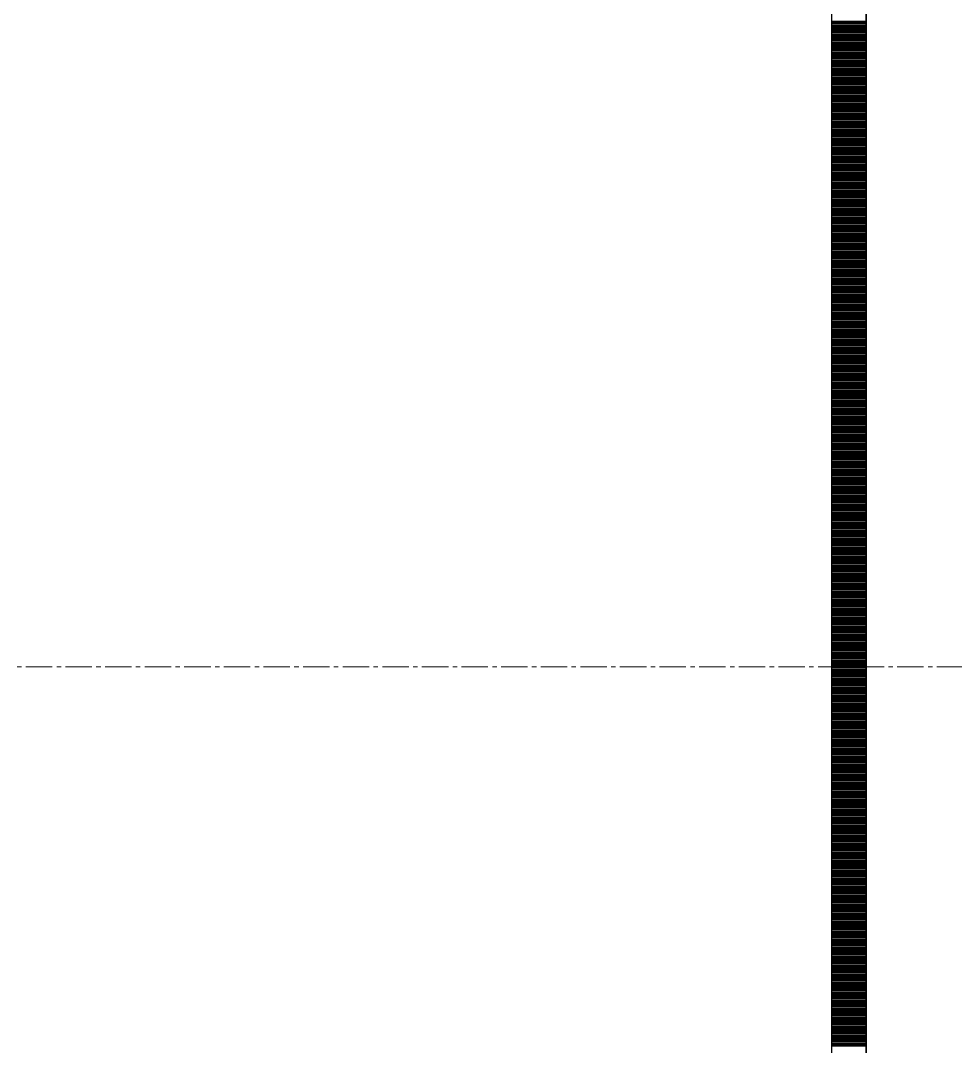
# Model space of a CAD drawing. Header units: millimetres. Extents: x -231292 to 573618, y -153144 to 564035.
# Drawn here: x 7963 to 8638, y 254993 to 255733 of the extents above; entities that cross this region are included whole.
import ezdxf

# ---------------------------------------------------------------- set-up
doc = ezdxf.new("R2010")
doc.units = ezdxf.units.MM
doc.linetypes.add('CENTER2', pattern=[28.575, 19.05, -3.175, 3.175, -3.175])
doc.layers.get('0').update_dxf_attribs({"color": 250})
for name, color, linetype, lineweight in [('АР_Тонкая', 250, 'Continuous', 5), ('АР_Штриховка', 250, 'Continuous', 0), ('РД_Оси_100', 250, 'Continuous', 0)]:
    doc.layers.add(name, color=color, linetype=linetype, lineweight=lineweight)

# ---------------------------------------------------------------- blocks, each defined once
blk = doc.blocks.new('оси_рен')
at = {"layer": 'РД_Оси_100', "color": 251, "linetype": 'CENTER2', "true_color": 0x636466}
blk.add_line((1241712.916, 204613.25), (1189697.958, 204613.25), dxfattribs=at)

msp = doc.modelspace()

# ---------------------------------------------------------------- linework, layer by layer
at = {"layer": 'АР_Тонкая', "color": 18, "linetype": 'Continuous', "lineweight": 25, "true_color": 0x000000}
for p, q in [((8548.243, 263866.253), (8548.243, 187666.253)), ((8573.243, 263866.253), (8573.243, 187666.253)), ((8573.243, 187666.253), (8573.243, 263866.253))]:
    msp.add_line(p, q, dxfattribs=at)
at = {"layer": 'АР_Штриховка', "color": 18, "linetype": 'Continuous', "lineweight": 25, "true_color": 0x000000}
for p, q in [((8548.243, 255732.002), (8573.243, 255732.002)), ((8548.243, 255731.002), (8573.243, 255731.002)), ((8548.243, 255730.002), (8573.243, 255730.002)), ((8548.243, 255729.002), (8573.243, 255729.002)), ((8548.243, 255728.002), (8573.243, 255728.002)), ((8548.243, 255727.002), (8573.243, 255727.002)), ((8548.243, 255726.002), (8573.243, 255726.002)), ((8548.243, 255725.002), (8573.243, 255725.002)), ((8548.243, 255724.002), (8573.243, 255724.002)), ((8548.243, 255723.002), (8573.243, 255723.002)), ((8548.243, 255722.002), (8573.243, 255722.002)), ((8548.243, 255721.002), (8573.243, 255721.002)), ((8548.243, 255720.002), (8573.243, 255720.002)), ((8548.243, 255719.002), (8573.243, 255719.002)), ((8548.243, 255718.002), (8573.243, 255718.002)), ((8548.243, 255717.002), (8573.243, 255717.002)), ((8548.243, 255716.002), (8573.243, 255716.002)), ((8548.243, 255715.002), (8573.243, 255715.002)), ((8548.243, 255714.002), (8573.243, 255714.002)), ((8548.243, 255713.002), (8573.243, 255713.002)), ((8548.243, 255712.002), (8573.243, 255712.002)), ((8548.243, 255711.002), (8573.243, 255711.002)), ((8548.243, 255710.002), (8573.243, 255710.002)), ((8548.243, 255709.002), (8573.243, 255709.002)), ((8548.243, 255708.002), (8573.243, 255708.002)), ((8548.243, 255707.002), (8573.243, 255707.002)), ((8548.243, 255706.002), (8573.243, 255706.002)), ((8548.243, 255705.002), (8573.243, 255705.002)), ((8548.243, 255704.002), (8573.243, 255704.002)), ((8548.243, 255703.002), (8573.243, 255703.002)), ((8548.243, 255702.002), (8573.243, 255702.002)), ((8548.243, 255701.002), (8573.243, 255701.002)), ((8548.243, 255700.002), (8573.243, 255700.002)), ((8548.243, 255699.002), (8573.243, 255699.002)), ((8548.243, 255698.002), (8573.243, 255698.002)), ((8548.243, 255697.002), (8573.243, 255697.002)), ((8548.243, 255696.002), (8573.243, 255696.002)), ((8548.243, 255695.002), (8573.243, 255695.002)), ((8548.243, 255694.002), (8573.243, 255694.002)), ((8548.243, 255693.002), (8573.243, 255693.002)), ((8548.243, 255692.002), (8573.243, 255692.002)), ((8548.243, 255691.002), (8573.243, 255691.002)), ((8548.243, 255690.002), (8573.243, 255690.002)), ((8548.243, 255689.002), (8573.243, 255689.002)), ((8548.243, 255688.002), (8573.243, 255688.002)), ((8548.243, 255687.002), (8573.243, 255687.002)), ((8548.243, 255686.002), (8573.243, 255686.002)), ((8548.243, 255685.002), (8573.243, 255685.002)), ((8548.243, 255684.002), (8573.243, 255684.002)), ((8548.243, 255683.002), (8573.243, 255683.002)), ((8548.243, 255682.002), (8573.243, 255682.002)), ((8548.243, 255681.002), (8573.243, 255681.002)), ((8548.243, 255680.002), (8573.243, 255680.002)), ((8548.243, 255679.002), (8573.243, 255679.002)), ((8548.243, 255678.002), (8573.243, 255678.002)), ((8548.243, 255677.002), (8573.243, 255677.002)), ((8548.243, 255676.002), (8573.243, 255676.002)), ((8548.243, 255675.002), (8573.243, 255675.002)), ((8548.243, 255674.002), (8573.243, 255674.002)), ((8548.243, 255673.002), (8573.243, 255673.002)), ((8548.243, 255672.002), (8573.243, 255672.002)), ((8548.243, 255671.002), (8573.243, 255671.002)), ((8548.243, 255670.002), (8573.243, 255670.002)), ((8548.243, 255669.002), (8573.243, 255669.002)), ((8548.243, 255668.002), (8573.243, 255668.002)), ((8548.243, 255667.002), (8573.243, 255667.002)), ((8548.243, 255666.002), (8573.243, 255666.002)), ((8548.243, 255665.002), (8573.243, 255665.002)), ((8548.243, 255664.002), (8573.243, 255664.002)), ((8548.243, 255663.002), (8573.243, 255663.002)), ((8548.243, 255662.002), (8573.243, 255662.002)), ((8548.243, 255661.002), (8573.243, 255661.002)), ((8548.243, 255660.002), (8573.243, 255660.002)), ((8548.243, 255659.002), (8573.243, 255659.002)), ((8548.243, 255658.002), (8573.243, 255658.002)), ((8548.243, 255657.002), (8573.243, 255657.002)), ((8548.243, 255656.002), (8573.243, 255656.002)), ((8548.243, 255655.002), (8573.243, 255655.002)), ((8548.243, 255654.002), (8573.243, 255654.002)), ((8548.243, 255653.002), (8573.243, 255653.002)), ((8548.243, 255652.002), (8573.243, 255652.002)), ((8548.243, 255651.002), (8573.243, 255651.002)), ((8548.243, 255650.002), (8573.243, 255650.002)), ((8548.243, 255649.002), (8573.243, 255649.002)), ((8548.243, 255648.002), (8573.243, 255648.002)), ((8548.243, 255647.002), (8573.243, 255647.002)), ((8548.243, 255646.002), (8573.243, 255646.002)), ((8548.243, 255645.002), (8573.243, 255645.002)), ((8548.243, 255644.002), (8573.243, 255644.002)), ((8548.243, 255643.002), (8573.243, 255643.002)), ((8548.243, 255642.002), (8573.243, 255642.002)), ((8548.243, 255641.002), (8573.243, 255641.002)), ((8548.243, 255640.002), (8573.243, 255640.002)), ((8548.243, 255639.002), (8573.243, 255639.002)), ((8548.243, 255638.002), (8573.243, 255638.002)), ((8548.243, 255637.002), (8573.243, 255637.002)), ((8548.243, 255636.002), (8573.243, 255636.002)), ((8548.243, 255635.002), (8573.243, 255635.002)), ((8548.243, 255634.002), (8573.243, 255634.002)), ((8548.243, 255633.002), (8573.243, 255633.002)), ((8548.243, 255632.002), (8573.243, 255632.002)), ((8548.243, 255631.002), (8573.243, 255631.002)), ((8548.243, 255630.002), (8573.243, 255630.002)), ((8548.243, 255629.002), (8573.243, 255629.002)), ((8548.243, 255628.002), (8573.243, 255628.002)), ((8548.243, 255627.002), (8573.243, 255627.002)), ((8548.243, 255626.002), (8573.243, 255626.002)), ((8548.243, 255625.002), (8573.243, 255625.002)), ((8548.243, 255624.002), (8573.243, 255624.002)), ((8548.243, 255623.002), (8573.243, 255623.002)), ((8548.243, 255622.002), (8573.243, 255622.002)), ((8548.243, 255621.002), (8573.243, 255621.002)), ((8548.243, 255620.002), (8573.243, 255620.002)), ((8548.243, 255619.002), (8573.243, 255619.002)), ((8548.243, 255618.002), (8573.243, 255618.002)), ((8548.243, 255617.002), (8573.243, 255617.002)), ((8548.243, 255616.002), (8573.243, 255616.002)), ((8548.243, 255615.002), (8573.243, 255615.002)), ((8548.243, 255614.002), (8573.243, 255614.002)), ((8548.243, 255613.002), (8573.243, 255613.002)), ((8548.243, 255612.002), (8573.243, 255612.002)), ((8548.243, 255611.002), (8573.243, 255611.002)), ((8548.243, 255610.002), (8573.243, 255610.002)), ((8548.243, 255609.002), (8573.243, 255609.002)), ((8548.243, 255608.002), (8573.243, 255608.002)), ((8548.243, 255607.002), (8573.243, 255607.002)), ((8548.243, 255606.002), (8573.243, 255606.002)), ((8548.243, 255605.002), (8573.243, 255605.002)), ((8548.243, 255604.002), (8573.243, 255604.002)), ((8548.243, 255603.002), (8573.243, 255603.002)), ((8548.243, 255602.002), (8573.243, 255602.002)), ((8548.243, 255601.002), (8573.243, 255601.002)), ((8548.243, 255600.002), (8573.243, 255600.002)), ((8548.243, 255599.002), (8573.243, 255599.002)), ((8548.243, 255598.002), (8573.243, 255598.002)), ((8548.243, 255597.002), (8573.243, 255597.002)), ((8548.243, 255596.002), (8573.243, 255596.002)), ((8548.243, 255595.002), (8573.243, 255595.002)), ((8548.243, 255594.002), (8573.243, 255594.002)), ((8548.243, 255593.002), (8573.243, 255593.002)), ((8548.243, 255592.002), (8573.243, 255592.002)), ((8548.243, 255591.002), (8573.243, 255591.002)), ((8548.243, 255590.002), (8573.243, 255590.002)), ((8548.243, 255589.002), (8573.243, 255589.002)), ((8548.243, 255588.002), (8573.243, 255588.002)), ((8548.243, 255587.002), (8573.243, 255587.002)), ((8548.243, 255586.002), (8573.243, 255586.002)), ((8548.243, 255585.002), (8573.243, 255585.002)), ((8548.243, 255584.002), (8573.243, 255584.002)), ((8548.243, 255583.002), (8573.243, 255583.002)), ((8548.243, 255582.002), (8573.243, 255582.002)), ((8548.243, 255581.002), (8573.243, 255581.002)), ((8548.243, 255580.002), (8573.243, 255580.002)), ((8548.243, 255579.002), (8573.243, 255579.002)), ((8548.243, 255578.002), (8573.243, 255578.002)), ((8548.243, 255577.002), (8573.243, 255577.002)), ((8548.243, 255576.002), (8573.243, 255576.002)), ((8548.243, 255575.002), (8573.243, 255575.002)), ((8548.243, 255574.002), (8573.243, 255574.002)), ((8548.243, 255573.002), (8573.243, 255573.002)), ((8548.243, 255572.002), (8573.243, 255572.002)), ((8548.243, 255571.002), (8573.243, 255571.002)), ((8548.243, 255570.002), (8573.243, 255570.002)), ((8548.243, 255569.002), (8573.243, 255569.002)), ((8548.243, 255568.002), (8573.243, 255568.002)), ((8548.243, 255567.002), (8573.243, 255567.002)), ((8548.243, 255566.002), (8573.243, 255566.002)), ((8548.243, 255565.002), (8573.243, 255565.002)), ((8548.243, 255564.002), (8573.243, 255564.002)), ((8548.243, 255563.002), (8573.243, 255563.002)), ((8548.243, 255562.002), (8573.243, 255562.002)), ((8548.243, 255561.002), (8573.243, 255561.002)), ((8548.243, 255560.002), (8573.243, 255560.002)), ((8548.243, 255559.002), (8573.243, 255559.002)), ((8548.243, 255558.002), (8573.243, 255558.002)), ((8548.243, 255557.002), (8573.243, 255557.002)), ((8548.243, 255556.002), (8573.243, 255556.002)), ((8548.243, 255555.002), (8573.243, 255555.002)), ((8548.243, 255554.002), (8573.243, 255554.002)), ((8548.243, 255553.002), (8573.243, 255553.002)), ((8548.243, 255552.002), (8573.243, 255552.002)), ((8548.243, 255551.002), (8573.243, 255551.002)), ((8548.243, 255550.002), (8573.243, 255550.002)), ((8548.243, 255549.002), (8573.243, 255549.002)), ((8548.243, 255548.002), (8573.243, 255548.002)), ((8548.243, 255547.002), (8573.243, 255547.002)), ((8548.243, 255546.002), (8573.243, 255546.002)), ((8548.243, 255545.002), (8573.243, 255545.002)), ((8548.243, 255544.002), (8573.243, 255544.002)), ((8548.243, 255543.002), (8573.243, 255543.002)), ((8548.243, 255542.002), (8573.243, 255542.002)), ((8548.243, 255541.002), (8573.243, 255541.002)), ((8548.243, 255540.002), (8573.243, 255540.002)), ((8548.243, 255539.002), (8573.243, 255539.002)), ((8548.243, 255538.002), (8573.243, 255538.002)), ((8548.243, 255537.002), (8573.243, 255537.002)), ((8548.243, 255536.002), (8573.243, 255536.002)), ((8548.243, 255535.002), (8573.243, 255535.002)), ((8548.243, 255534.002), (8573.243, 255534.002)), ((8548.243, 255533.002), (8573.243, 255533.002)), ((8548.243, 255532.002), (8573.243, 255532.002)), ((8548.243, 255531.002), (8573.243, 255531.002)), ((8548.243, 255530.002), (8573.243, 255530.002)), ((8548.243, 255529.002), (8573.243, 255529.002)), ((8548.243, 255528.002), (8573.243, 255528.002)), ((8548.243, 255527.002), (8573.243, 255527.002)), ((8548.243, 255526.002), (8573.243, 255526.002)), ((8548.243, 255525.002), (8573.243, 255525.002)), ((8548.243, 255524.002), (8573.243, 255524.002)), ((8548.243, 255523.002), (8573.243, 255523.002)), ((8548.243, 255522.002), (8573.243, 255522.002)), ((8548.243, 255521.002), (8573.243, 255521.002)), ((8548.243, 255520.002), (8573.243, 255520.002)), ((8548.243, 255519.002), (8573.243, 255519.002)), ((8548.243, 255518.002), (8573.243, 255518.002)), ((8548.243, 255517.002), (8573.243, 255517.002)), ((8548.243, 255516.002), (8573.243, 255516.002)), ((8548.243, 255515.002), (8573.243, 255515.002)), ((8548.243, 255514.002), (8573.243, 255514.002)), ((8548.243, 255513.002), (8573.243, 255513.002)), ((8548.243, 255512.002), (8573.243, 255512.002)), ((8548.243, 255511.002), (8573.243, 255511.002)), ((8548.243, 255510.002), (8573.243, 255510.002)), ((8548.243, 255509.002), (8573.243, 255509.002)), ((8548.243, 255508.002), (8573.243, 255508.002)), ((8548.243, 255507.002), (8573.243, 255507.002)), ((8548.243, 255506.002), (8573.243, 255506.002)), ((8548.243, 255505.002), (8573.243, 255505.002)), ((8548.243, 255504.002), (8573.243, 255504.002)), ((8548.243, 255503.002), (8573.243, 255503.002)), ((8548.243, 255502.002), (8573.243, 255502.002)), ((8548.243, 255501.002), (8573.243, 255501.002)), ((8548.243, 255500.002), (8573.243, 255500.002)), ((8548.243, 255499.002), (8573.243, 255499.002)), ((8548.243, 255498.002), (8573.243, 255498.002)), ((8548.243, 255497.002), (8573.243, 255497.002)), ((8548.243, 255496.002), (8573.243, 255496.002)), ((8548.243, 255495.002), (8573.243, 255495.002)), ((8548.243, 255494.002), (8573.243, 255494.002)), ((8548.243, 255493.002), (8573.243, 255493.002)), ((8548.243, 255492.002), (8573.243, 255492.002)), ((8548.243, 255491.002), (8573.243, 255491.002)), ((8548.243, 255490.002), (8573.243, 255490.002)), ((8548.243, 255489.002), (8573.243, 255489.002)), ((8548.243, 255488.002), (8573.243, 255488.002)), ((8548.243, 255487.002), (8573.243, 255487.002)), ((8548.243, 255486.002), (8573.243, 255486.002)), ((8548.243, 255485.002), (8573.243, 255485.002)), ((8548.243, 255484.002), (8573.243, 255484.002)), ((8548.243, 255483.002), (8573.243, 255483.002)), ((8548.243, 255482.002), (8573.243, 255482.002)), ((8548.243, 255481.002), (8573.243, 255481.002)), ((8548.243, 255480.002), (8573.243, 255480.002)), ((8548.243, 255479.002), (8573.243, 255479.002)), ((8548.243, 255478.002), (8573.243, 255478.002)), ((8548.243, 255477.002), (8573.243, 255477.002)), ((8548.243, 255476.002), (8573.243, 255476.002)), ((8548.243, 255475.002), (8573.243, 255475.002)), ((8548.243, 255474.002), (8573.243, 255474.002)), ((8548.243, 255473.002), (8573.243, 255473.002)), ((8548.243, 255472.002), (8573.243, 255472.002)), ((8548.243, 255471.002), (8573.243, 255471.002)), ((8548.243, 255470.002), (8573.243, 255470.002)), ((8548.243, 255469.002), (8573.243, 255469.002)), ((8548.243, 255468.002), (8573.243, 255468.002)), ((8548.243, 255467.002), (8573.243, 255467.002)), ((8548.243, 255466.002), (8573.243, 255466.002)), ((8548.243, 255465.002), (8573.243, 255465.002)), ((8548.243, 255464.002), (8573.243, 255464.002)), ((8548.243, 255463.002), (8573.243, 255463.002)), ((8548.243, 255462.002), (8573.243, 255462.002)), ((8548.243, 255461.002), (8573.243, 255461.002)), ((8548.243, 255460.002), (8573.243, 255460.002)), ((8548.243, 255459.002), (8573.243, 255459.002)), ((8548.243, 255458.002), (8573.243, 255458.002)), ((8548.243, 255457.002), (8573.243, 255457.002)), ((8548.243, 255456.002), (8573.243, 255456.002)), ((8548.243, 255455.002), (8573.243, 255455.002)), ((8548.243, 255454.002), (8573.243, 255454.002)), ((8548.243, 255453.002), (8573.243, 255453.002)), ((8548.243, 255452.002), (8573.243, 255452.002)), ((8548.243, 255451.002), (8573.243, 255451.002)), ((8548.243, 255450.002), (8573.243, 255450.002)), ((8548.243, 255449.002), (8573.243, 255449.002)), ((8548.243, 255448.002), (8573.243, 255448.002)), ((8548.243, 255447.002), (8573.243, 255447.002)), ((8548.243, 255446.002), (8573.243, 255446.002)), ((8548.243, 255445.002), (8573.243, 255445.002)), ((8548.243, 255444.002), (8573.243, 255444.002)), ((8548.243, 255443.002), (8573.243, 255443.002)), ((8548.243, 255442.002), (8573.243, 255442.002)), ((8548.243, 255441.002), (8573.243, 255441.002)), ((8548.243, 255440.002), (8573.243, 255440.002)), ((8548.243, 255439.002), (8573.243, 255439.002)), ((8548.243, 255438.002), (8573.243, 255438.002)), ((8548.243, 255437.002), (8573.243, 255437.002)), ((8548.243, 255436.002), (8573.243, 255436.002)), ((8548.243, 255435.002), (8573.243, 255435.002)), ((8548.243, 255434.002), (8573.243, 255434.002)), ((8548.243, 255433.002), (8573.243, 255433.002)), ((8548.243, 255432.002), (8573.243, 255432.002)), ((8548.243, 255431.002), (8573.243, 255431.002)), ((8548.243, 255430.002), (8573.243, 255430.002)), ((8548.243, 255429.002), (8573.243, 255429.002)), ((8548.243, 255428.002), (8573.243, 255428.002)), ((8548.243, 255427.002), (8573.243, 255427.002)), ((8548.243, 255426.002), (8573.243, 255426.002)), ((8548.243, 255425.002), (8573.243, 255425.002)), ((8548.243, 255424.002), (8573.243, 255424.002)), ((8548.243, 255423.002), (8573.243, 255423.002)), ((8548.243, 255422.002), (8573.243, 255422.002)), ((8548.243, 255421.002), (8573.243, 255421.002)), ((8548.243, 255420.002), (8573.243, 255420.002)), ((8548.243, 255419.002), (8573.243, 255419.002)), ((8548.243, 255418.002), (8573.243, 255418.002)), ((8548.243, 255417.002), (8573.243, 255417.002)), ((8548.243, 255416.002), (8573.243, 255416.002)), ((8548.243, 255415.002), (8573.243, 255415.002)), ((8548.243, 255414.002), (8573.243, 255414.002)), ((8548.243, 255413.002), (8573.243, 255413.002)), ((8548.243, 255412.002), (8573.243, 255412.002)), ((8548.243, 255411.002), (8573.243, 255411.002)), ((8548.243, 255410.002), (8573.243, 255410.002)), ((8548.243, 255409.002), (8573.243, 255409.002)), ((8548.243, 255408.002), (8573.243, 255408.002)), ((8548.243, 255407.002), (8573.243, 255407.002)), ((8548.243, 255406.002), (8573.243, 255406.002)), ((8548.243, 255405.002), (8573.243, 255405.002)), ((8548.243, 255404.002), (8573.243, 255404.002)), ((8548.243, 255403.002), (8573.243, 255403.002)), ((8548.243, 255402.002), (8573.243, 255402.002)), ((8548.243, 255401.002), (8573.243, 255401.002)), ((8548.243, 255400.002), (8573.243, 255400.002)), ((8548.243, 255399.002), (8573.243, 255399.002)), ((8548.243, 255398.002), (8573.243, 255398.002)), ((8548.243, 255397.002), (8573.243, 255397.002)), ((8548.243, 255396.002), (8573.243, 255396.002)), ((8548.243, 255395.002), (8573.243, 255395.002)), ((8548.243, 255394.002), (8573.243, 255394.002)), ((8548.243, 255393.002), (8573.243, 255393.002)), ((8548.243, 255392.002), (8573.243, 255392.002)), ((8548.243, 255391.002), (8573.243, 255391.002)), ((8548.243, 255390.002), (8573.243, 255390.002)), ((8548.243, 255389.002), (8573.243, 255389.002)), ((8548.243, 255388.002), (8573.243, 255388.002)), ((8548.243, 255387.002), (8573.243, 255387.002)), ((8548.243, 255386.002), (8573.243, 255386.002)), ((8548.243, 255385.002), (8573.243, 255385.002)), ((8548.243, 255384.002), (8573.243, 255384.002)), ((8548.243, 255383.002), (8573.243, 255383.002)), ((8548.243, 255382.002), (8573.243, 255382.002)), ((8548.243, 255381.002), (8573.243, 255381.002)), ((8548.243, 255380.002), (8573.243, 255380.002)), ((8548.243, 255379.002), (8573.243, 255379.002)), ((8548.243, 255378.002), (8573.243, 255378.002)), ((8548.243, 255377.002), (8573.243, 255377.002)), ((8548.243, 255376.002), (8573.243, 255376.002)), ((8548.243, 255375.002), (8573.243, 255375.002)), ((8548.243, 255374.002), (8573.243, 255374.002)), ((8548.243, 255373.002), (8573.243, 255373.002)), ((8548.243, 255372.002), (8573.243, 255372.002)), ((8548.243, 255371.002), (8573.243, 255371.002)), ((8548.243, 255370.002), (8573.243, 255370.002)), ((8548.243, 255369.002), (8573.243, 255369.002)), ((8548.243, 255368.002), (8573.243, 255368.002)), ((8548.243, 255367.002), (8573.243, 255367.002)), ((8548.243, 255366.002), (8573.243, 255366.002)), ((8548.243, 255365.002), (8573.243, 255365.002)), ((8548.243, 255364.002), (8573.243, 255364.002)), ((8548.243, 255363.002), (8573.243, 255363.002)), ((8548.243, 255362.002), (8573.243, 255362.002)), ((8548.243, 255361.002), (8573.243, 255361.002)), ((8548.243, 255360.002), (8573.243, 255360.002)), ((8548.243, 255359.002), (8573.243, 255359.002)), ((8548.243, 255358.002), (8573.243, 255358.002)), ((8548.243, 255357.002), (8573.243, 255357.002)), ((8548.243, 255356.002), (8573.243, 255356.002)), ((8548.243, 255355.002), (8573.243, 255355.002)), ((8548.243, 255354.002), (8573.243, 255354.002)), ((8548.243, 255353.002), (8573.243, 255353.002)), ((8548.243, 255352.002), (8573.243, 255352.002)), ((8548.243, 255351.002), (8573.243, 255351.002)), ((8548.243, 255350.002), (8573.243, 255350.002)), ((8548.243, 255349.002), (8573.243, 255349.002)), ((8548.243, 255348.002), (8573.243, 255348.002)), ((8548.243, 255347.002), (8573.243, 255347.002)), ((8548.243, 255346.002), (8573.243, 255346.002)), ((8548.243, 255345.002), (8573.243, 255345.002)), ((8548.243, 255344.002), (8573.243, 255344.002)), ((8548.243, 255343.002), (8573.243, 255343.002)), ((8548.243, 255342.002), (8573.243, 255342.002)), ((8548.243, 255341.002), (8573.243, 255341.002)), ((8548.243, 255340.002), (8573.243, 255340.002)), ((8548.243, 255339.002), (8573.243, 255339.002)), ((8548.243, 255338.002), (8573.243, 255338.002)), ((8548.243, 255337.002), (8573.243, 255337.002)), ((8548.243, 255336.002), (8573.243, 255336.002)), ((8548.243, 255335.002), (8573.243, 255335.002)), ((8548.243, 255334.002), (8573.243, 255334.002)), ((8548.243, 255333.002), (8573.243, 255333.002)), ((8548.243, 255332.002), (8573.243, 255332.002)), ((8548.243, 255331.002), (8573.243, 255331.002)), ((8548.243, 255330.002), (8573.243, 255330.002)), ((8548.243, 255329.002), (8573.243, 255329.002)), ((8548.243, 255328.002), (8573.243, 255328.002)), ((8548.243, 255327.002), (8573.243, 255327.002)), ((8548.243, 255326.002), (8573.243, 255326.002)), ((8548.243, 255325.002), (8573.243, 255325.002)), ((8548.243, 255324.002), (8573.243, 255324.002)), ((8548.243, 255323.002), (8573.243, 255323.002)), ((8548.243, 255322.002), (8573.243, 255322.002)), ((8548.243, 255321.002), (8573.243, 255321.002)), ((8548.243, 255320.002), (8573.243, 255320.002)), ((8548.243, 255319.002), (8573.243, 255319.002)), ((8548.243, 255318.002), (8573.243, 255318.002)), ((8548.243, 255317.002), (8573.243, 255317.002)), ((8548.243, 255316.002), (8573.243, 255316.002)), ((8548.243, 255315.002), (8573.243, 255315.002)), ((8548.243, 255314.002), (8573.243, 255314.002)), ((8548.243, 255313.002), (8573.243, 255313.002)), ((8548.243, 255312.002), (8573.243, 255312.002)), ((8548.243, 255311.002), (8573.243, 255311.002)), ((8548.243, 255310.002), (8573.243, 255310.002)), ((8548.243, 255309.002), (8573.243, 255309.002)), ((8548.243, 255308.002), (8573.243, 255308.002)), ((8548.243, 255307.002), (8573.243, 255307.002)), ((8548.243, 255306.002), (8573.243, 255306.002)), ((8548.243, 255305.002), (8573.243, 255305.002)), ((8548.243, 255304.002), (8573.243, 255304.002)), ((8548.243, 255303.002), (8573.243, 255303.002)), ((8548.243, 255302.002), (8573.243, 255302.002)), ((8548.243, 255301.002), (8573.243, 255301.002)), ((8548.243, 255300.002), (8573.243, 255300.002)), ((8548.243, 255299.002), (8573.243, 255299.002)), ((8548.243, 255298.002), (8573.243, 255298.002)), ((8548.243, 255297.002), (8573.243, 255297.002)), ((8548.243, 255296.002), (8573.243, 255296.002)), ((8548.243, 255295.002), (8573.243, 255295.002)), ((8548.243, 255294.002), (8573.243, 255294.002)), ((8548.243, 255293.002), (8573.243, 255293.002)), ((8548.243, 255292.002), (8573.243, 255292.002)), ((8548.243, 255291.002), (8573.243, 255291.002)), ((8548.243, 255290.002), (8573.243, 255290.002)), ((8548.243, 255289.002), (8573.243, 255289.002)), ((8548.243, 255288.002), (8573.243, 255288.002)), ((8548.243, 255287.002), (8573.243, 255287.002)), ((8548.243, 255286.002), (8573.243, 255286.002)), ((8548.243, 255285.002), (8573.243, 255285.002)), ((8548.243, 255284.002), (8573.243, 255284.002)), ((8548.243, 255283.002), (8573.243, 255283.002)), ((8548.243, 255282.002), (8573.243, 255282.002)), ((8548.243, 255281.002), (8573.243, 255281.002)), ((8548.243, 255280.002), (8573.243, 255280.002)), ((8548.243, 255279.002), (8573.243, 255279.002)), ((8548.243, 255278.002), (8573.243, 255278.002)), ((8548.243, 255277.002), (8573.243, 255277.002)), ((8548.243, 255276.002), (8573.243, 255276.002)), ((8548.243, 255275.002), (8573.243, 255275.002)), ((8548.243, 255274.002), (8573.243, 255274.002)), ((8548.243, 255273.002), (8573.243, 255273.002)), ((8548.243, 255272.002), (8573.243, 255272.002)), ((8548.243, 255271.002), (8573.243, 255271.002)), ((8548.243, 255270.002), (8573.243, 255270.002)), ((8548.243, 255269.002), (8573.243, 255269.002)), ((8548.243, 255268.002), (8573.243, 255268.002)), ((8548.243, 255267.002), (8573.243, 255267.002)), ((8548.243, 255266.002), (8573.243, 255266.002)), ((8548.243, 255265.002), (8573.243, 255265.002)), ((8548.243, 255264.002), (8573.243, 255264.002)), ((8548.243, 255263.002), (8573.243, 255263.002)), ((8548.243, 255262.002), (8573.243, 255262.002)), ((8548.243, 255261.002), (8573.243, 255261.002)), ((8548.243, 255260.002), (8573.243, 255260.002)), ((8548.243, 255259.002), (8573.243, 255259.002)), ((8548.243, 255258.002), (8573.243, 255258.002)), ((8548.243, 255257.002), (8573.243, 255257.002)), ((8548.243, 255256.002), (8573.243, 255256.002)), ((8548.243, 255255.002), (8573.243, 255255.002)), ((8548.243, 255254.002), (8573.243, 255254.002)), ((8548.243, 255253.002), (8573.243, 255253.002)), ((8548.243, 255252.002), (8573.243, 255252.002)), ((8548.243, 255251.002), (8573.243, 255251.002)), ((8548.243, 255250.002), (8573.243, 255250.002)), ((8548.243, 255249.002), (8573.243, 255249.002)), ((8548.243, 255248.002), (8573.243, 255248.002)), ((8548.243, 255247.002), (8573.243, 255247.002)), ((8548.243, 255246.002), (8573.243, 255246.002)), ((8548.243, 255245.002), (8573.243, 255245.002)), ((8548.243, 255244.002), (8573.243, 255244.002)), ((8548.243, 255243.002), (8573.243, 255243.002)), ((8548.243, 255242.002), (8573.243, 255242.002)), ((8548.243, 255241.002), (8573.243, 255241.002)), ((8548.243, 255240.002), (8573.243, 255240.002)), ((8548.243, 255239.002), (8573.243, 255239.002)), ((8548.243, 255238.002), (8573.243, 255238.002)), ((8548.243, 255237.002), (8573.243, 255237.002)), ((8548.243, 255236.002), (8573.243, 255236.002)), ((8548.243, 255235.002), (8573.243, 255235.002)), ((8548.243, 255234.002), (8573.243, 255234.002)), ((8548.243, 255233.002), (8573.243, 255233.002)), ((8548.243, 255232.002), (8573.243, 255232.002)), ((8548.243, 255231.002), (8573.243, 255231.002)), ((8548.243, 255230.002), (8573.243, 255230.002)), ((8548.243, 255229.002), (8573.243, 255229.002)), ((8548.243, 255228.002), (8573.243, 255228.002)), ((8548.243, 255227.002), (8573.243, 255227.002)), ((8548.243, 255226.002), (8573.243, 255226.002)), ((8548.243, 255225.002), (8573.243, 255225.002)), ((8548.243, 255224.002), (8573.243, 255224.002)), ((8548.243, 255223.002), (8573.243, 255223.002)), ((8548.243, 255222.002), (8573.243, 255222.002)), ((8548.243, 255221.002), (8573.243, 255221.002)), ((8548.243, 255220.002), (8573.243, 255220.002)), ((8548.243, 255219.002), (8573.243, 255219.002)), ((8548.243, 255218.002), (8573.243, 255218.002)), ((8548.243, 255217.002), (8573.243, 255217.002)), ((8548.243, 255216.002), (8573.243, 255216.002)), ((8548.243, 255215.002), (8573.243, 255215.002)), ((8548.243, 255214.002), (8573.243, 255214.002)), ((8548.243, 255213.002), (8573.243, 255213.002)), ((8548.243, 255212.002), (8573.243, 255212.002)), ((8548.243, 255211.002), (8573.243, 255211.002)), ((8548.243, 255210.002), (8573.243, 255210.002)), ((8548.243, 255209.002), (8573.243, 255209.002)), ((8548.243, 255208.002), (8573.243, 255208.002)), ((8548.243, 255207.002), (8573.243, 255207.002)), ((8548.243, 255206.002), (8573.243, 255206.002)), ((8548.243, 255205.002), (8573.243, 255205.002)), ((8548.243, 255204.002), (8573.243, 255204.002)), ((8548.243, 255203.002), (8573.243, 255203.002)), ((8548.243, 255202.002), (8573.243, 255202.002)), ((8548.243, 255201.002), (8573.243, 255201.002)), ((8548.243, 255200.002), (8573.243, 255200.002)), ((8548.243, 255199.002), (8573.243, 255199.002)), ((8548.243, 255198.002), (8573.243, 255198.002)), ((8548.243, 255197.002), (8573.243, 255197.002)), ((8548.243, 255196.002), (8573.243, 255196.002)), ((8548.243, 255195.002), (8573.243, 255195.002)), ((8548.243, 255194.002), (8573.243, 255194.002)), ((8548.243, 255193.002), (8573.243, 255193.002)), ((8548.243, 255192.002), (8573.243, 255192.002)), ((8548.243, 255191.002), (8573.243, 255191.002)), ((8548.243, 255190.002), (8573.243, 255190.002)), ((8548.243, 255189.002), (8573.243, 255189.002)), ((8548.243, 255188.002), (8573.243, 255188.002)), ((8548.243, 255187.002), (8573.243, 255187.002)), ((8548.243, 255186.002), (8573.243, 255186.002)), ((8548.243, 255185.002), (8573.243, 255185.002)), ((8548.243, 255184.002), (8573.243, 255184.002)), ((8548.243, 255183.002), (8573.243, 255183.002)), ((8548.243, 255182.002), (8573.243, 255182.002)), ((8548.243, 255181.002), (8573.243, 255181.002)), ((8548.243, 255180.002), (8573.243, 255180.002)), ((8548.243, 255179.002), (8573.243, 255179.002)), ((8548.243, 255178.002), (8573.243, 255178.002)), ((8548.243, 255177.002), (8573.243, 255177.002)), ((8548.243, 255176.002), (8573.243, 255176.002)), ((8548.243, 255175.002), (8573.243, 255175.002)), ((8548.243, 255174.002), (8573.243, 255174.002)), ((8548.243, 255173.002), (8573.243, 255173.002)), ((8548.243, 255172.002), (8573.243, 255172.002)), ((8548.243, 255171.002), (8573.243, 255171.002)), ((8548.243, 255170.002), (8573.243, 255170.002)), ((8548.243, 255169.002), (8573.243, 255169.002)), ((8548.243, 255168.002), (8573.243, 255168.002)), ((8548.243, 255167.002), (8573.243, 255167.002)), ((8548.243, 255166.002), (8573.243, 255166.002)), ((8548.243, 255165.002), (8573.243, 255165.002)), ((8548.243, 255164.002), (8573.243, 255164.002)), ((8548.243, 255163.002), (8573.243, 255163.002)), ((8548.243, 255162.002), (8573.243, 255162.002)), ((8548.243, 255161.002), (8573.243, 255161.002)), ((8548.243, 255160.002), (8573.243, 255160.002)), ((8548.243, 255159.002), (8573.243, 255159.002)), ((8548.243, 255158.002), (8573.243, 255158.002)), ((8548.243, 255157.002), (8573.243, 255157.002)), ((8548.243, 255156.002), (8573.243, 255156.002)), ((8548.243, 255155.002), (8573.243, 255155.002)), ((8548.243, 255154.002), (8573.243, 255154.002)), ((8548.243, 255153.002), (8573.243, 255153.002)), ((8548.243, 255152.002), (8573.243, 255152.002)), ((8548.243, 255151.002), (8573.243, 255151.002)), ((8548.243, 255150.002), (8573.243, 255150.002)), ((8548.243, 255149.002), (8573.243, 255149.002)), ((8548.243, 255148.002), (8573.243, 255148.002)), ((8548.243, 255147.002), (8573.243, 255147.002)), ((8548.243, 255146.002), (8573.243, 255146.002)), ((8548.243, 255145.002), (8573.243, 255145.002)), ((8548.243, 255144.002), (8573.243, 255144.002)), ((8548.243, 255143.002), (8573.243, 255143.002)), ((8548.243, 255142.002), (8573.243, 255142.002)), ((8548.243, 255141.002), (8573.243, 255141.002)), ((8548.243, 255140.002), (8573.243, 255140.002)), ((8548.243, 255139.002), (8573.243, 255139.002)), ((8548.243, 255138.002), (8573.243, 255138.002)), ((8548.243, 255137.002), (8573.243, 255137.002)), ((8548.243, 255136.002), (8573.243, 255136.002)), ((8548.243, 255135.002), (8573.243, 255135.002)), ((8548.243, 255134.002), (8573.243, 255134.002)), ((8548.243, 255133.002), (8573.243, 255133.002)), ((8548.243, 255132.002), (8573.243, 255132.002)), ((8548.243, 255131.002), (8573.243, 255131.002)), ((8548.243, 255130.002), (8573.243, 255130.002)), ((8548.243, 255129.002), (8573.243, 255129.002)), ((8548.243, 255128.002), (8573.243, 255128.002)), ((8548.243, 255127.002), (8573.243, 255127.002)), ((8548.243, 255126.002), (8573.243, 255126.002)), ((8548.243, 255125.002), (8573.243, 255125.002)), ((8548.243, 255124.002), (8573.243, 255124.002)), ((8548.243, 255123.002), (8573.243, 255123.002)), ((8548.243, 255122.002), (8573.243, 255122.002)), ((8548.243, 255121.002), (8573.243, 255121.002)), ((8548.243, 255120.002), (8573.243, 255120.002)), ((8548.243, 255119.002), (8573.243, 255119.002)), ((8548.243, 255118.002), (8573.243, 255118.002)), ((8548.243, 255117.002), (8573.243, 255117.002)), ((8548.243, 255116.002), (8573.243, 255116.002)), ((8548.243, 255115.002), (8573.243, 255115.002)), ((8548.243, 255114.002), (8573.243, 255114.002)), ((8548.243, 255113.002), (8573.243, 255113.002)), ((8548.243, 255112.002), (8573.243, 255112.002)), ((8548.243, 255111.002), (8573.243, 255111.002)), ((8548.243, 255110.002), (8573.243, 255110.002)), ((8548.243, 255109.002), (8573.243, 255109.002)), ((8548.243, 255108.002), (8573.243, 255108.002)), ((8548.243, 255107.002), (8573.243, 255107.002)), ((8548.243, 255106.002), (8573.243, 255106.002)), ((8548.243, 255105.002), (8573.243, 255105.002)), ((8548.243, 255104.002), (8573.243, 255104.002)), ((8548.243, 255103.002), (8573.243, 255103.002)), ((8548.243, 255102.002), (8573.243, 255102.002)), ((8548.243, 255101.002), (8573.243, 255101.002)), ((8548.243, 255100.002), (8573.243, 255100.002)), ((8548.243, 255099.002), (8573.243, 255099.002)), ((8548.243, 255098.002), (8573.243, 255098.002)), ((8548.243, 255097.002), (8573.243, 255097.002)), ((8548.243, 255096.002), (8573.243, 255096.002)), ((8548.243, 255095.002), (8573.243, 255095.002)), ((8548.243, 255094.002), (8573.243, 255094.002)), ((8548.243, 255093.002), (8573.243, 255093.002)), ((8548.243, 255092.002), (8573.243, 255092.002)), ((8548.243, 255091.002), (8573.243, 255091.002)), ((8548.243, 255090.002), (8573.243, 255090.002)), ((8548.243, 255089.002), (8573.243, 255089.002)), ((8548.243, 255088.002), (8573.243, 255088.002)), ((8548.243, 255087.002), (8573.243, 255087.002)), ((8548.243, 255086.002), (8573.243, 255086.002)), ((8548.243, 255085.002), (8573.243, 255085.002)), ((8548.243, 255084.002), (8573.243, 255084.002)), ((8548.243, 255083.002), (8573.243, 255083.002)), ((8548.243, 255082.002), (8573.243, 255082.002)), ((8548.243, 255081.002), (8573.243, 255081.002)), ((8548.243, 255080.002), (8573.243, 255080.002)), ((8548.243, 255079.002), (8573.243, 255079.002)), ((8548.243, 255078.002), (8573.243, 255078.002)), ((8548.243, 255077.002), (8573.243, 255077.002)), ((8548.243, 255076.002), (8573.243, 255076.002)), ((8548.243, 255075.002), (8573.243, 255075.002)), ((8548.243, 255074.002), (8573.243, 255074.002)), ((8548.243, 255073.002), (8573.243, 255073.002)), ((8548.243, 255072.002), (8573.243, 255072.002)), ((8548.243, 255071.002), (8573.243, 255071.002)), ((8548.243, 255070.002), (8573.243, 255070.002)), ((8548.243, 255069.002), (8573.243, 255069.002)), ((8548.243, 255068.002), (8573.243, 255068.002)), ((8548.243, 255067.002), (8573.243, 255067.002)), ((8548.243, 255066.002), (8573.243, 255066.002)), ((8548.243, 255065.002), (8573.243, 255065.002)), ((8548.243, 255064.002), (8573.243, 255064.002)), ((8548.243, 255063.002), (8573.243, 255063.002)), ((8548.243, 255062.002), (8573.243, 255062.002)), ((8548.243, 255061.002), (8573.243, 255061.002)), ((8548.243, 255060.002), (8573.243, 255060.002)), ((8548.243, 255059.002), (8573.243, 255059.002)), ((8548.243, 255058.002), (8573.243, 255058.002)), ((8548.243, 255057.002), (8573.243, 255057.002)), ((8548.243, 255056.002), (8573.243, 255056.002)), ((8548.243, 255055.002), (8573.243, 255055.002)), ((8548.243, 255054.002), (8573.243, 255054.002)), ((8548.243, 255053.002), (8573.243, 255053.002)), ((8548.243, 255052.002), (8573.243, 255052.002)), ((8548.243, 255051.002), (8573.243, 255051.002)), ((8548.243, 255050.002), (8573.243, 255050.002)), ((8548.243, 255049.002), (8573.243, 255049.002)), ((8548.243, 255048.002), (8573.243, 255048.002)), ((8548.243, 255047.002), (8573.243, 255047.002)), ((8548.243, 255046.002), (8573.243, 255046.002)), ((8548.243, 255045.002), (8573.243, 255045.002)), ((8548.243, 255044.002), (8573.243, 255044.002)), ((8548.243, 255043.002), (8573.243, 255043.002)), ((8548.243, 255042.002), (8573.243, 255042.002)), ((8548.243, 255041.002), (8573.243, 255041.002)), ((8548.243, 255040.002), (8573.243, 255040.002)), ((8548.243, 255039.002), (8573.243, 255039.002)), ((8548.243, 255038.002), (8573.243, 255038.002)), ((8548.243, 255037.002), (8573.243, 255037.002)), ((8548.243, 255036.002), (8573.243, 255036.002)), ((8548.243, 255035.002), (8573.243, 255035.002)), ((8548.243, 255034.002), (8573.243, 255034.002)), ((8548.243, 255033.002), (8573.243, 255033.002)), ((8548.243, 255032.002), (8573.243, 255032.002)), ((8548.243, 255031.002), (8573.243, 255031.002)), ((8548.243, 255030.002), (8573.243, 255030.002)), ((8548.243, 255029.002), (8573.243, 255029.002)), ((8548.243, 255028.002), (8573.243, 255028.002)), ((8548.243, 255027.002), (8573.243, 255027.002)), ((8548.243, 255026.002), (8573.243, 255026.002)), ((8548.243, 255025.002), (8573.243, 255025.002)), ((8548.243, 255024.002), (8573.243, 255024.002)), ((8548.243, 255023.002), (8573.243, 255023.002)), ((8548.243, 255022.002), (8573.243, 255022.002)), ((8548.243, 255021.002), (8573.243, 255021.002)), ((8548.243, 255020.002), (8573.243, 255020.002)), ((8548.243, 255019.002), (8573.243, 255019.002)), ((8548.243, 255018.002), (8573.243, 255018.002)), ((8548.243, 255017.002), (8573.243, 255017.002)), ((8548.243, 255016.002), (8573.243, 255016.002)), ((8548.243, 255015.002), (8573.243, 255015.002)), ((8548.243, 255014.002), (8573.243, 255014.002)), ((8548.243, 255013.002), (8573.243, 255013.002)), ((8548.243, 255012.002), (8573.243, 255012.002)), ((8548.243, 255011.002), (8573.243, 255011.002)), ((8548.243, 255010.002), (8573.243, 255010.002)), ((8548.243, 255009.002), (8573.243, 255009.002)), ((8548.243, 255008.002), (8573.243, 255008.002)), ((8548.243, 255007.002), (8573.243, 255007.002)), ((8548.243, 255006.002), (8573.243, 255006.002)), ((8548.243, 255005.002), (8573.243, 255005.002)), ((8548.243, 255004.002), (8573.243, 255004.002)), ((8548.243, 255003.002), (8573.243, 255003.002)), ((8548.243, 255002.002), (8573.243, 255002.002)), ((8548.243, 255001.002), (8573.243, 255001.002)), ((8548.243, 255000.002), (8573.243, 255000.002)), ((8548.243, 254999.002), (8573.243, 254999.002)), ((8548.243, 254998.002), (8573.243, 254998.002)), ((8548.243, 254997.002), (8573.243, 254997.002)), ((8548.243, 254996.002), (8573.243, 254996.002)), ((8548.243, 254995.002), (8573.243, 254995.002)), ((8548.243, 254994.002), (8573.243, 254994.002)), ((8548.243, 254993.002), (8573.243, 254993.002))]:
    msp.add_line(p, q, dxfattribs=at)

# ---------------------------------------------------------------- block references
at = {"rotation": 359.999868838025}
msp.add_blockref('оси_рен', (-1186750.035, 50655.808), dxfattribs=at)

doc.saveas('drawing.dxf')
